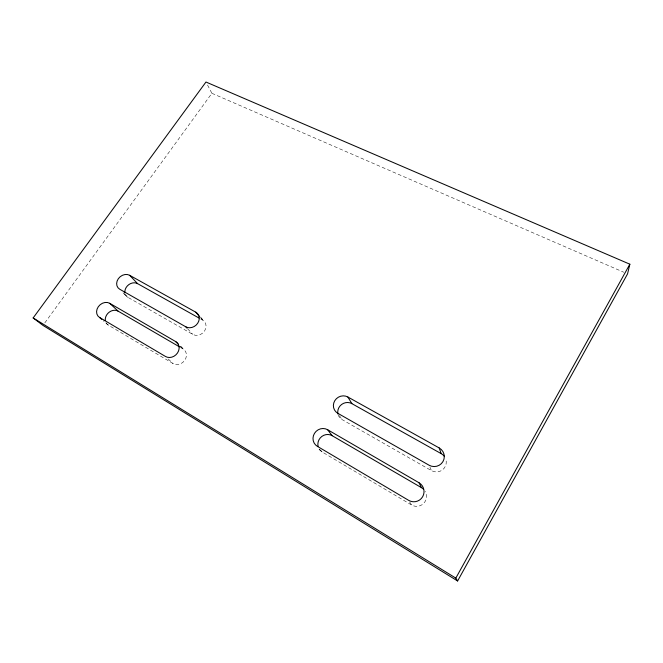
<?xml version="1.0" encoding="UTF-8"?>
<svg xmlns="http://www.w3.org/2000/svg" width="663" height="663" viewBox="0 0 663 663"><rect width="100%" height="100%" fill="white"/><g stroke="black" fill="none" stroke-linecap="round" stroke-linejoin="round"><path stroke-width="0.5" stroke-dasharray="3.31 2.49" d="M44.802 322.898L211.895 93.292L206.881 83.762M211.895 93.292L623.759 272.236M200.814 319.044L202.621 320.055A8.785 7.624 -40.3 0 1 204.511 331.061A8.785 7.624 -40.3 0 1 192.867 334.417L127.909 297.339L123.136 292.607M338.171 414.831A9.439 8.975 -35.6 0 0 342.075 419.588L431.422 470.589A9.904 9.754 7.4 0 0 445.901 459.558M180.361 347.362L183.029 348.92A8.901 7.732 -43.9 0 1 184.811 360.2A8.901 7.732 -43.9 0 1 173.101 363.548L108.276 325.094L103.221 320.66M319.293 449.216A9.572 9.116 -46.4 0 0 322.143 451.951L411.508 504.957A10.011 9.953 72.8 0 0 425.165 491.349M168.261 359.048L173.101 363.548M123.036 292.797L126.451 296.179M180.601 346.177L184.604 350.18M180.353 346.243L183.029 348.92M187.695 328.873L192.867 334.417M200.466 316.98L204.204 321.273M200.748 317.9L202.621 320.055M320.353 449.845L322.143 451.951M319.077 449.058L320.279 450.467M339.398 415.651L342.075 419.588M409.618 501.899L411.508 504.957M429.873 467.009L431.422 470.589M127.909 297.339A8.495 7.078 -40.7 0 1 125.431 294.637M108.276 325.094A8.611 7.169 -43.3 0 1 105.815 322.309"/><path stroke-width="0.99" d="M629.85 264.197L627.554 273.885L457.611 580.979L42.979 325.4L33.15 317.942L205.969 82.021L629.85 264.197L455.821 578.111L457.611 580.979M187.049 328.185L185.756 326.793L119.721 289.234A8.669 7.169 -40.5 0 1 118.346 278.692A8.669 7.169 -40.5 0 1 129.65 275.294L195.751 312.157L199.497 316.466M439.155 447.923A10.136 9.97 2.7 0 1 442.967 461.556A10.136 9.97 2.7 0 1 429.102 465.227L337.798 413.289A9.655 9.141 -35.2 0 1 334.823 400.634A9.655 9.141 -35.2 0 1 347.86 397.004L439.155 447.923L441.235 453.666A9.904 9.754 7.4 0 1 444.417 456.5M129.65 275.294L137.597 283.64L199.008 318.033M347.86 397.004L351.896 403.643L441.235 453.666M101.779 319.392L99.616 317.494A8.793 7.268 -43.1 0 1 98.331 306.687A8.793 7.268 -43.1 0 1 109.71 303.298L175.67 341.569L178.347 344.238M418.941 482.705A10.227 10.194 81.5 0 1 422.654 496.72A10.227 10.194 81.5 0 1 408.673 500.366L317.362 446.34A9.788 9.29 -45.4 0 1 314.494 433.345A9.788 9.29 -45.4 0 1 327.63 429.732L418.941 482.705L421.519 487.686A10.011 9.953 72.8 0 1 423.574 489.277M109.71 303.298L118.13 311.154L179.474 346.848M327.63 429.732L332.155 435.69L421.519 487.686M99.616 317.494L165.493 356.479A9.091 7.848 -43.5 0 0 177.452 353.048A9.091 7.848 -43.5 0 0 175.67 341.569M33.15 317.942L455.821 578.111M318.066 446.274A9.572 9.116 -46.4 0 1 321.82 436.453A9.572 9.116 -46.4 0 1 332.155 435.69M337.964 414.077A9.439 8.975 -35.6 0 1 341.619 404.463A9.439 8.975 -35.6 0 1 351.896 403.643M105.318 320.436A8.611 7.169 -43.3 0 1 109.337 312.074A8.611 7.169 -43.3 0 1 118.13 311.154M124.909 292.814A8.495 7.078 -40.7 0 1 128.837 284.609A8.495 7.078 -40.7 0 1 137.597 283.64M195.751 312.157A8.967 7.741 -40.1 0 1 197.632 323.353A8.967 7.741 -40.1 0 1 185.756 326.793"/></g></svg>
